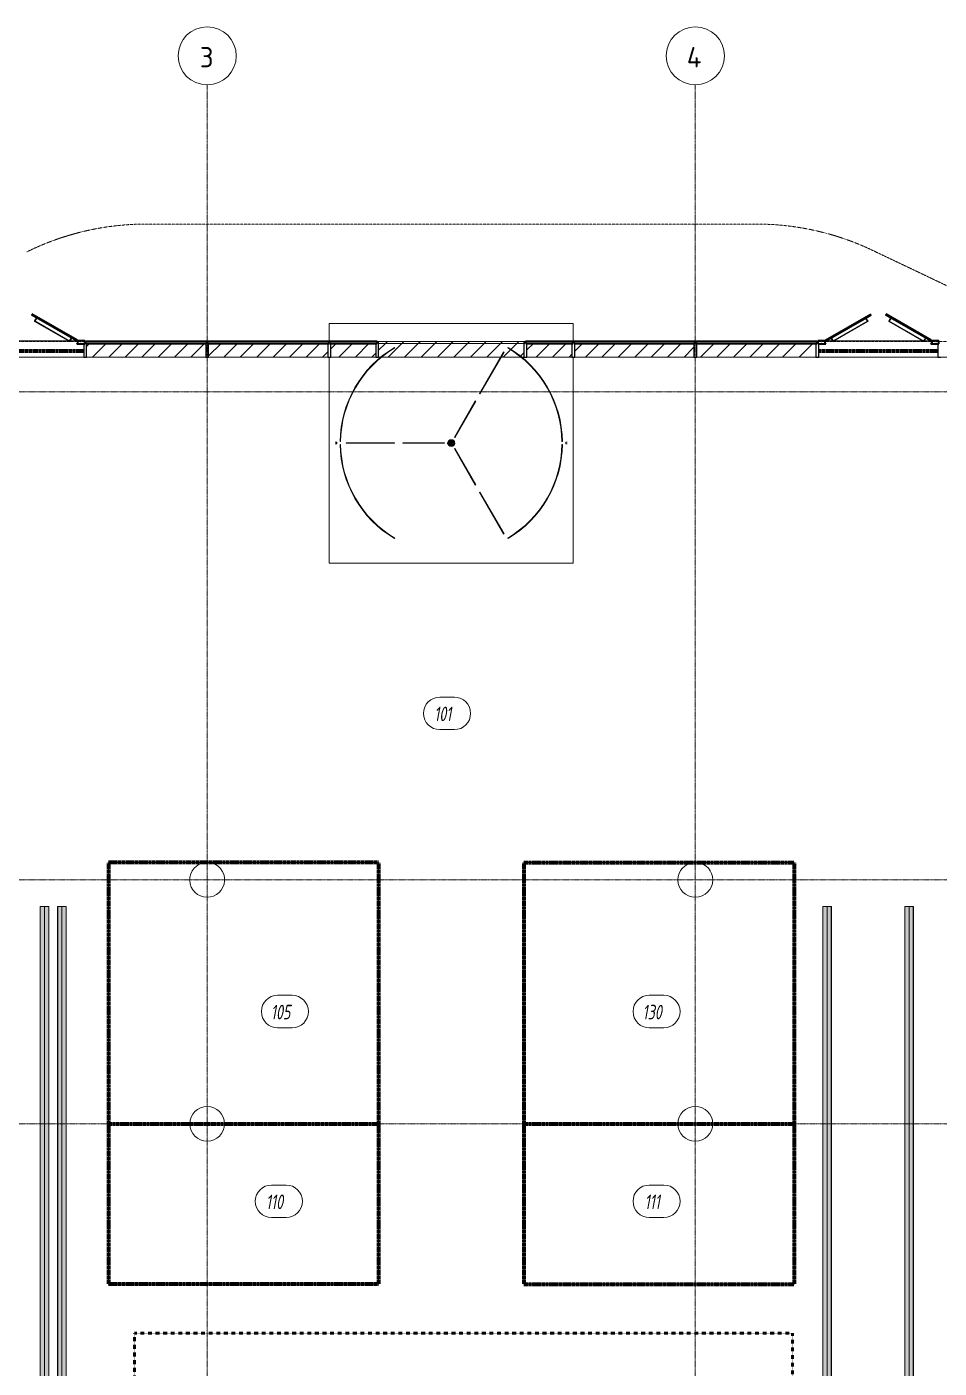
# Model space of a CAD drawing. Header units: millimetres. Extents: x -4948 to 42228, y -4856 to 69378.
# Drawn here: x 10805 to 26505, y 46285 to 69378 of the extents above; entities that cross this region are included whole.
import ezdxf

# ---------------------------------------------------------------- set-up
doc = ezdxf.new("R2010")
doc.units = ezdxf.units.MM
for name, pattern in [('Линия сетки', [22.225, 12.7, -3.175, 3.175, -3.175]), ('ххх_Штрих_ш3п3', [6, 3, -3]), ('Штрих 2 х 1 мм', [3, 2, -1]), ('Штрих 3 х 1_5 мм', [4.5, 3, -1.5])]:
    doc.linetypes.add(name, pattern=pattern)
for name, color, linetype, lineweight in [('A-AREA', 32, 'Continuous', 9), ('A-AREA-IDEN', 2, 'Continuous', 30), ('A-DETL', 90, 'Continuous', 9), ('A-DETL-GENF', 92, 'Continuous', 9), ('A-DETL-THIN', 151, 'Continuous', 13), ('A-DOOR-FRAM', 31, 'Continuous', 13), ('A-FLOR', 192, 'Continuous', 13), ('A-GLAZ-CURT', 52, 'Continuous', 9), ('A-GLAZ-CWMG', 51, 'Continuous', 9), ('E-CABL-TRAY', 211, 'Continuous', 9), ('E-CABL-TRAY-CNTR', 211, 'Continuous', 9), ('S-GRID', 1, 'Continuous', 30), ('S-GRID-IDEN', 1, 'Continuous', 30)]:
    doc.layers.add(name, color=color, linetype=linetype, lineweight=lineweight)
doc.styles.add('GOST Common', font='GOST_Common.ttf', dxfattribs={"height": 350})
doc.styles.add('ISOCPEUR_B_I', font='', dxfattribs={"width": 0.7, "height": 250})
doc.styles.get('ISOCPEUR_B_I').set_extended_font_data('ISOCPEUR', italic=True, bold=True)
pattern_1 = [(45, (0, 0), (-141.42136, 141.42136), [])]

# ---------------------------------------------------------------- blocks, each defined once
blk = doc.blocks.new('27ELB-RD-AR-0000-BIM_rvt-1-1 этаж отм_ _0_000 лотки')
at = {"layer": 'A-GLAZ-CWMG'}
h = blk.add_hatch(dxfattribs=at)
h.set_pattern_fill('FP_3', color=252, style=0, pattern_type=2)
h.set_pattern_definition(pattern_1)
h.paths.add_polyline_path([(13884, 63693), (13884, 63928), (11834, 63928), (11834, 63693), (13211, 63693)], flags=0)
h = blk.add_hatch(dxfattribs=at)
h.set_pattern_fill('FP_2', color=252, style=0, pattern_type=2)
h.set_pattern_definition(pattern_1)
h.paths.add_polyline_path([(15984, 63693), (15984, 63928), (13934, 63928), (13934, 63693), (15934, 63693)], flags=0)
h = blk.add_hatch(dxfattribs=at)
h.set_pattern_fill('FP_3', color=252, style=0, pattern_type=2)
h.set_pattern_definition(pattern_1)
h.paths.add_polyline_path([(16809, 63693), (16809, 63928), (16034, 63928), (16034, 63693)], flags=0)
h = blk.add_hatch(dxfattribs=at)
h.set_pattern_fill('FP_3', color=252, style=0, pattern_type=2)
h.set_pattern_definition(pattern_1)
h.paths.add_polyline_path([(18109, 63928), (18109, 63963), (16859, 63963), (16859, 63928)], flags=0)
h = blk.add_hatch(dxfattribs=at)
h.set_pattern_fill('FP_3', color=252, style=0, pattern_type=2)
h.set_pattern_definition(pattern_1)
h.paths.add_polyline_path([(18109, 63693), (18109, 63928), (16859, 63928), (16859, 63693), (16898, 63693), (17010, 63778), (17131, 63857), (17135, 63849), (17005, 63763), (16912, 63693), (17135, 63693)], flags=0)
h = blk.add_hatch(dxfattribs=at)
h.set_pattern_fill('FP_3', color=252, style=0, pattern_type=2)
h.set_pattern_definition(pattern_1)
h.paths.add_polyline_path([(19359, 63928), (19359, 63963), (18109, 63963), (18109, 63928), (18657, 63928)], flags=0)
h = blk.add_hatch(dxfattribs=at)
h.set_pattern_fill('FP_3', color=252, style=0, pattern_type=2)
h.set_pattern_definition(pattern_1)
h.paths.add_polyline_path([(18109, 63693), (18958, 63693), (19010, 63782), (19018, 63778), (18969, 63693), (19305, 63693), (19196, 63775), (19082, 63849), (19087, 63857), (19223, 63767), (19320, 63693), (19359, 63693), (19359, 63928), (18109, 63928)], flags=0)
h = blk.add_hatch(dxfattribs=at)
h.set_pattern_fill('FP_2', color=252, style=0, pattern_type=2)
h.set_pattern_definition(pattern_1)
h.paths.add_polyline_path([(20184, 63693), (20184, 63928), (19409, 63928), (19409, 63693)], flags=0)
h = blk.add_hatch(dxfattribs=at)
h.set_pattern_fill('FP_2', color=252, style=0, pattern_type=2)
h.set_pattern_definition(pattern_1)
h.paths.add_polyline_path([(22284, 63693), (22284, 63928), (20234, 63928), (20234, 63693), (21380, 63693)], flags=0)
h = blk.add_hatch(dxfattribs=at)
h.set_pattern_fill('FP_3', color=252, style=0, pattern_type=2)
h.set_pattern_definition(pattern_1)
h.paths.add_polyline_path([(24384, 63693), (24384, 63928), (22334, 63928), (22334, 63693), (24103, 63693)], flags=0)
at = {"layer": 'A-AREA', "color": 252, "linetype": 'Штрих 3 х 1_5 мм', "lineweight": 70}
for p, q in [((9734, 63797), (11784, 63797)), ((24434, 63797), (26484, 63797)), ((12209, 54992), (12209, 47732)), ((16859, 54992), (12209, 54992)), ((16859, 54992), (16859, 47732)), ((19359, 54992), (19359, 47732)), ((19359, 54992), (24009, 54992)), ((24009, 54992), (24009, 47732)), ((12209, 50492), (16859, 50492)), ((19359, 50492), (24009, 50492)), ((16859, 47732), (12209, 47732)), ((19359, 47732), (24009, 47732))]:
    blk.add_line(p, q, dxfattribs=at)
at = {"layer": 'A-AREA-IDEN', "color": 252, "lineweight": 9}
for p, q in [((18162, 57838), (17912, 57838)), ((17912, 57278), (18162, 57278)), ((15371, 52705), (15121, 52705)), ((21767, 52705), (21517, 52705)), ((15121, 52145), (15371, 52145)), ((21517, 52145), (21767, 52145)), ((15267, 49438), (15017, 49438)), ((21767, 49438), (21517, 49438)), ((15017, 48878), (15267, 48878)), ((21517, 48878), (21767, 48878))]:
    blk.add_line(p, q, dxfattribs=at)
for centre, start, end in [((17912, 57558), 90, 270), ((18162, 57558), 270, 90), ((15121, 52425), 90, 270), ((15371, 52425), 270, 90), ((21517, 52425), 90, 270), ((21767, 52425), 270, 90), ((15017, 49158), 90, 270), ((15267, 49158), 270, 90), ((21517, 49158), 90, 270), ((21767, 49158), 270, 90)]:
    blk.add_arc(centre, 280, start, end, dxfattribs=at)
at = {"layer": 'A-DETL', "color": 252, "linetype": 'Штрих 2 х 1 мм'}
for p, q in [((23359, 65982), (12859, 65982)), ((25413, 65504), (28609, 63982)), ((34383, 63963), (83, 63963))]:
    blk.add_line(p, q, dxfattribs=at)
at = {"layer": 'A-DETL', "color": 252, "linetype": 'ххх_Штрих_ш3п3', "lineweight": 18}
for p, q in [((12209, 54992), (16859, 54992)), ((12209, 50492), (12209, 54992)), ((16859, 54992), (16859, 50492)), ((19359, 54992), (24009, 54992)), ((19359, 50492), (19359, 54992)), ((24009, 54992), (24009, 50492)), ((16859, 50492), (12209, 50492)), ((12209, 50492), (16859, 50492)), ((12209, 47732), (12209, 50492)), ((16859, 50492), (16859, 47732)), ((24009, 50492), (19359, 50492)), ((19359, 50492), (24009, 50492)), ((19359, 47732), (19359, 50492)), ((24009, 50492), (24009, 47732)), ((16859, 47732), (12209, 47732)), ((24009, 47732), (19359, 47732))]:
    blk.add_line(p, q, dxfattribs=at)
at = {"layer": 'A-DETL', "color": 252, "linetype": 'ххх_Штрих_ш3п3', "lineweight": 50}
for p, q in [((12659, 46887), (23979, 46887)), ((12659, 31450), (12659, 46887)), ((23979, 46887), (23979, 31450))]:
    blk.add_line(p, q, dxfattribs=at)
at = {"layer": 'A-DETL', "color": 252, "linetype": 'Штрих 2 х 1 мм'}
for centre, start, end in [((12859, 61330), 90, 116.1994), ((23359, 61330), 63.8006, 90)]:
    blk.add_arc(centre, 4652, start, end, dxfattribs=at)
at = {"layer": 'A-DETL-GENF', "color": 252}
for p, q in [((17135, 63849), (17131, 63857)), ((19010, 63782), (18594, 63063)), ((18602, 63058), (19018, 63778)), ((19018, 63778), (19010, 63782)), ((19087, 63857), (19082, 63849)), ((18594, 63063), (18602, 63058)), ((18522, 62938), (18162, 62313)), ((18170, 62309), (18530, 62933)), ((18530, 62933), (18522, 62938)), ((16138, 62227), (16113, 62227)), ((16113, 62227), (16113, 62225)), ((16113, 62225), (16136, 62225)), ((16136, 62200), (16113, 62200)), ((16113, 62200), (16113, 62198)), ((16113, 62198), (16138, 62198)), ((16136, 62225), (16136, 62200)), ((16138, 62198), (16138, 62227)), ((16196, 62238), (16205, 62237)), ((16205, 62188), (16196, 62188)), ((16299, 62217), (16299, 62208)), ((17130, 62217), (16299, 62217)), ((16299, 62208), (17130, 62208)), ((17130, 62208), (17130, 62217)), ((17274, 62217), (17274, 62208)), ((17995, 62217), (17274, 62217)), ((17274, 62208), (17995, 62208)), ((17995, 62208), (17995, 62217)), ((18162, 62313), (18170, 62309)), ((20013, 62237), (20022, 62238)), ((20022, 62188), (20013, 62188)), ((20080, 62227), (20080, 62198)), ((20105, 62227), (20080, 62227)), ((20080, 62198), (20105, 62198)), ((20082, 62200), (20082, 62225)), ((20082, 62225), (20105, 62225)), ((20105, 62200), (20082, 62200)), ((20105, 62225), (20105, 62227)), ((20105, 62198), (20105, 62200)), ((18170, 62116), (18162, 62112)), ((18162, 62112), (18522, 61488)), ((18530, 61492), (18170, 62116)), ((18522, 61488), (18530, 61492)), ((18602, 61367), (18594, 61363)), ((18594, 61363), (19010, 60643)), ((19018, 60647), (18602, 61367)), ((17131, 60569), (17135, 60576)), ((19010, 60643), (19018, 60647)), ((19082, 60576), (19087, 60569))]:
    blk.add_line(p, q, dxfattribs=at)
for radius, start, end in [(1913, 120.7513, 179.2513), (1904, 120.7513, 179.2513), (1904, 0.7488, 59.2488), (1913, 0.7488, 59.2488), (1913, 180.7488, 239.2488), (1904, 180.7488, 239.2488), (1904, 300.7513, 359.2513), (1913, 300.7513, 359.2513)]:
    blk.add_arc((18109, 62213), radius, start, end, dxfattribs=at)
at = {"layer": 'A-DETL-THIN', "color": 252, "lineweight": 9}
for p, q in [((11730, 63970), (9788, 63970)), ((26468, 63970), (24449, 63970)), ((16809, 63962), (19309, 63962))]:
    blk.add_line(p, q, dxfattribs=at)
at = {"layer": 'A-DOOR-FRAM', "color": 252, "lineweight": 35}
for radius in [50.8, 42.8, 22.5, 20, 8]:
    blk.add_circle((18109, 62213), radius, dxfattribs=at)
at = {"layer": 'A-FLOR', "color": 252, "lineweight": 9}
for p, q in [((20209, 64272), (16009, 64272)), ((16009, 64272), (16009, 63963)), ((20209, 63963), (20209, 64272)), ((16009, 63693), (16009, 60142)), ((20209, 60142), (20209, 63693)), ((16009, 60142), (20209, 60142)), ((13884, 54992), (12209, 54992)), ((12209, 54992), (12209, 47732)), ((13884, 54991), (13884, 54992)), ((16859, 54992), (13939, 54992)), ((13939, 54992), (13939, 54991)), ((16859, 47732), (16859, 54992)), ((22280, 54992), (19359, 54992)), ((19359, 54992), (19359, 47732)), ((22280, 54991), (22280, 54992)), ((24009, 54992), (22344, 54992)), ((22344, 54992), (22344, 54990)), ((24009, 47732), (24009, 54992)), ((12209, 47732), (16859, 47732)), ((19359, 47732), (24009, 47732))]:
    blk.add_line(p, q, dxfattribs=at)
for centre, start, end in [((13909, 54692), 94.7802, 84.2608), ((22309, 54692), 95.534, 180), ((22309, 54692), 0, 83.2559), ((22309, 54692), 180, 0), ((13909, 50492), 0, 180), ((22309, 50492), 0, 180), ((13909, 50492), 180, 0), ((22309, 50492), 180, 0)]:
    blk.add_arc(centre, 300, start, end, dxfattribs=at)
at = {"layer": 'A-GLAZ-CURT', "color": 252}
for p, q in [((10883, 64420), (10891, 64433)), ((25334, 64420), (25327, 64433)), ((25583, 64420), (25591, 64433)), ((10937, 64314), (10970, 64370)), ((10939, 64307), (11537, 63962)), ((10940, 64318), (11546, 63968)), ((10944, 64304), (10979, 64365)), ((25278, 64318), (24672, 63968)), ((25279, 64307), (24681, 63962)), ((25274, 64304), (25239, 64365)), ((25280, 64314), (25248, 64370)), ((25637, 64314), (25670, 64370)), ((25639, 64307), (26237, 63962)), ((25640, 64318), (26246, 63968)), ((25644, 64304), (25679, 64365)), ((11533, 63964), (11568, 64025)), ((11544, 63963), (11577, 64020)), ((11663, 63970), (11670, 63983)), ((24555, 63970), (24547, 63983)), ((24674, 63964), (24641, 64020)), ((24685, 63964), (24650, 64025)), ((26233, 63964), (26268, 64025)), ((26244, 63963), (26277, 64020)), ((26363, 63970), (26370, 63983))]:
    blk.add_line(p, q, dxfattribs=at)
at = {"layer": 'A-GLAZ-CURT', "color": 252, "lineweight": 35}
for p, q in [((11670, 63983), (10891, 64433)), ((24547, 63983), (25327, 64433)), ((26370, 63983), (25591, 64433)), ((11663, 63970), (10883, 64420)), ((24555, 63970), (25334, 64420)), ((26363, 63970), (25583, 64420)), ((11730, 63970), (11663, 63970)), ((11663, 63970), (11663, 63963)), ((11730, 63962), (11730, 63970)), ((11802, 63970), (11735, 63970)), ((11735, 63970), (11735, 63962)), ((11802, 63920), (11802, 63970)), ((24483, 63970), (24416, 63970)), ((24416, 63970), (24416, 63920)), ((24483, 63962), (24483, 63970)), ((24555, 63970), (24488, 63970)), ((24488, 63970), (24488, 63962)), ((24555, 63963), (24555, 63970)), ((26430, 63970), (26363, 63970)), ((26363, 63970), (26363, 63963)), ((26430, 63962), (26430, 63970)), ((26502, 63970), (26435, 63970)), ((26435, 63970), (26435, 63962)), ((26502, 63920), (26502, 63970)), ((11663, 63963), (11677, 63963)), ((11677, 63928), (11663, 63928)), ((11663, 63928), (11663, 63920)), ((11663, 63920), (11752, 63920)), ((11677, 63963), (11677, 63928)), ((11735, 63962), (11730, 63962)), ((11752, 63920), (11752, 63928)), ((11752, 63928), (11757, 63928)), ((11757, 63928), (11757, 63920)), ((11757, 63920), (11802, 63920)), ((13902, 63963), (11816, 63963)), ((11816, 63963), (11816, 63928)), ((11816, 63928), (13902, 63928)), ((13902, 63928), (13902, 63963)), ((16002, 63963), (13916, 63963)), ((13916, 63963), (13916, 63928)), ((13916, 63928), (16002, 63928)), ((16002, 63928), (16002, 63963)), ((16827, 63963), (16016, 63963)), ((16016, 63963), (16016, 63928)), ((16016, 63928), (16827, 63928)), ((16827, 63928), (16827, 63963)), ((20202, 63963), (19391, 63963)), ((19391, 63963), (19391, 63928)), ((19391, 63928), (20202, 63928)), ((20202, 63928), (20202, 63963)), ((22302, 63963), (20216, 63963)), ((20216, 63963), (20216, 63928)), ((20216, 63928), (22302, 63928)), ((22302, 63928), (22302, 63963)), ((24402, 63963), (22316, 63963)), ((22316, 63963), (22316, 63928)), ((22316, 63928), (24402, 63928)), ((24402, 63928), (24402, 63963)), ((24416, 63920), (24461, 63920)), ((24461, 63920), (24461, 63928)), ((24461, 63928), (24466, 63928)), ((24466, 63928), (24466, 63920)), ((24466, 63920), (24555, 63920)), ((24488, 63962), (24483, 63962)), ((24541, 63928), (24541, 63963)), ((24541, 63963), (24555, 63963)), ((24555, 63928), (24541, 63928)), ((24555, 63920), (24555, 63928)), ((26363, 63963), (26377, 63963)), ((26377, 63928), (26363, 63928)), ((26363, 63928), (26363, 63920)), ((26363, 63920), (26452, 63920)), ((26377, 63963), (26377, 63928)), ((26435, 63962), (26430, 63962)), ((26452, 63920), (26452, 63928)), ((26452, 63928), (26457, 63928)), ((26457, 63928), (26457, 63920)), ((26457, 63920), (26502, 63920))]:
    blk.add_line(p, q, dxfattribs=at)
at = {"layer": 'A-GLAZ-CURT', "color": 252}
for centre, start, end in [((10942, 64311), 150, 240), ((25276, 64311), 300, 30), ((25642, 64311), 150, 240), ((11540, 63966), 240, 330), ((24678, 63966), 210, 300), ((26240, 63966), 240, 330)]:
    blk.add_arc(centre, 5, start, end, dxfattribs=at)
at = {"layer": 'A-GLAZ-CWMG', "color": 252, "lineweight": 25, "extrusion": (0, 0, -1)}
for p, q in [((11802, 63928), (11784, 63928)), ((11784, 63928), (11784, 63693)), ((11816, 63963), (11802, 63963)), ((11802, 63963), (11802, 63928)), ((11816, 63928), (11816, 63963)), ((11834, 63928), (11816, 63928)), ((11834, 63693), (11834, 63928)), ((13902, 63928), (13884, 63928)), ((13884, 63928), (13884, 63693)), ((13916, 63963), (13902, 63963)), ((13902, 63963), (13902, 63928)), ((13916, 63928), (13916, 63963)), ((13934, 63928), (13916, 63928)), ((13934, 63693), (13934, 63928)), ((16002, 63928), (15984, 63928)), ((15984, 63928), (15984, 63693)), ((16016, 63963), (16002, 63963)), ((16002, 63963), (16002, 63928)), ((16016, 63928), (16016, 63963)), ((16034, 63928), (16016, 63928)), ((16034, 63693), (16034, 63928)), ((16827, 63928), (16809, 63928)), ((16809, 63928), (16809, 63693)), ((16841, 63963), (16827, 63963)), ((16827, 63963), (16827, 63928)), ((16841, 63928), (16841, 63963)), ((16859, 63928), (16841, 63928)), ((16859, 63693), (16859, 63928)), ((19377, 63928), (19359, 63928)), ((19359, 63928), (19359, 63693)), ((19391, 63963), (19377, 63963)), ((19377, 63963), (19377, 63928)), ((19391, 63928), (19391, 63963)), ((19409, 63928), (19391, 63928)), ((19409, 63693), (19409, 63928)), ((20202, 63928), (20184, 63928)), ((20184, 63928), (20184, 63693)), ((20216, 63963), (20202, 63963)), ((20202, 63963), (20202, 63928)), ((20216, 63928), (20216, 63963)), ((20234, 63928), (20216, 63928)), ((20234, 63693), (20234, 63928)), ((22302, 63928), (22284, 63928)), ((22284, 63928), (22284, 63693)), ((22316, 63963), (22302, 63963)), ((22302, 63963), (22302, 63928)), ((22316, 63928), (22316, 63963)), ((22334, 63928), (22316, 63928)), ((22334, 63693), (22334, 63928)), ((24402, 63928), (24384, 63928)), ((24384, 63928), (24384, 63693)), ((24416, 63963), (24402, 63963)), ((24402, 63963), (24402, 63928)), ((24416, 63928), (24416, 63963)), ((24434, 63928), (24416, 63928)), ((24434, 63693), (24434, 63928)), ((26502, 63928), (26484, 63928)), ((26484, 63928), (26484, 63693)), ((26516, 63963), (26502, 63963)), ((26502, 63963), (26502, 63928)), ((11784, 63693), (11834, 63693)), ((13884, 63693), (13934, 63693)), ((15984, 63693), (16034, 63693)), ((16809, 63693), (16859, 63693)), ((19359, 63693), (19409, 63693)), ((20184, 63693), (20234, 63693)), ((22284, 63693), (22334, 63693)), ((24384, 63693), (24434, 63693)), ((26484, 63693), (26534, 63693))]:
    blk.add_line(p, q, dxfattribs=at)
at = {"layer": 'A-GLAZ-CWMG', "color": 252}
for p, q in [((16859, 63928), (16859, 63963)), ((18109, 63963), (16859, 63963)), ((18109, 63928), (16859, 63928)), ((19359, 63963), (18109, 63963)), ((19359, 63928), (18109, 63928)), ((19359, 63963), (19359, 63928)), ((13884, 63693), (11834, 63693)), ((15984, 63693), (13934, 63693)), ((16809, 63693), (16034, 63693)), ((16898, 63693), (16859, 63693)), ((18109, 63693), (16912, 63693)), ((18958, 63693), (18109, 63693)), ((19305, 63693), (18969, 63693)), ((19359, 63693), (19320, 63693)), ((20184, 63693), (19409, 63693)), ((22284, 63693), (20234, 63693)), ((24384, 63693), (22334, 63693))]:
    blk.add_line(p, q, dxfattribs=at)
at = {"layer": 'A-AREA-IDEN', "color": 252, "style": 'ISOCPEUR_B_I', "width": 0.7}
for s, p in [('101', (17815, 57424)), ('105', (15005, 52291)), ('130', (21401, 52291)), ('110', (14920, 49024)), ('111', (21437, 49024))]:
    blk.add_text(s, height=250, dxfattribs=at).set_placement(p)
blk = doc.blocks.new('Ось сетки - Заголовок сетки - Окружность Simplex-5213-1 этаж отм_ _0_000 лотки')
at = {"layer": 'S-GRID-IDEN', "color": 7, "lineweight": 9}
blk.add_circle((0, 0), 5, dxfattribs=at)
blk = doc.blocks.new('27ELB-RD-KR2-0000-BIM_rvt-1-1 этаж отм_ _0_000 лотки')
at = {"layer": 'A-FLOR', "color": 252, "lineweight": 15}
for p, q in [((16009, 63692), (1834, 63692)), ((34384, 63692), (20209, 63692))]:
    blk.add_line(p, q, dxfattribs=at)
at = {"layer": 'S-GRID', "color": 252, "linetype": 'Линия сетки', "lineweight": 9}
for p, q in [((13909, -4856), (13909, 68378)), ((22309, -4856), (22309, 68378)), ((-4948, 63092), (41228, 63092)), ((-4948, 54692), (41228, 54692)), ((-4948, 50492), (41228, 50492))]:
    blk.add_line(p, q, dxfattribs=at)
at = {"color": 252, "lineweight": 5, "xscale": 99.99999999999993, "yscale": 99.99999999999993, "zscale": 99.99999999999993}
for p in [(13909, 68878), (22309, 68878)]:
    blk.add_blockref('Ось сетки - Заголовок сетки - Окружность Simplex-5213-1 этаж отм_ _0_000 лотки', p, dxfattribs=at)
at = {"layer": 'S-GRID-IDEN', "color": 252, "lineweight": 9, "char_height": 350, "attachment_point": 1, "style": 'GOST Common'}
for s, insert, width in [('\\fGOST Common|b0|i0|c204|p34|;3', (13783, 69030), 296.62), ('\\fGOST Common|b0|i0|c204|p34|;4', (22163, 69030), 344.73)]:
    blk.add_mtext(s, dxfattribs=dict(at, insert=insert, width=width))

msp = doc.modelspace()

# ---------------------------------------------------------------- hatches: boundary and pattern name
at = {"layer": 'E-CABL-TRAY', "lineweight": 5}
for color, points in [(5, [(11034, 31933), (11036, 31933), (11036, 54233), (11034, 54233), (11034, 32360)]), (5, [(11169, 31933), (11181, 31933), (11181, 54233), (11036, 54233), (11036, 31933)]), (5, [(11181, 31933), (11184, 31933), (11184, 54233), (11181, 54233), (11181, 32360)]), (3, [(11334, 31367), (11336, 31367), (11336, 54233), (11334, 54233), (11334, 31548)]), (3, [(11481, 31367), (11484, 31367), (11484, 54233), (11481, 54233), (11481, 31548)]), (5, [(24501, 40654), (24504, 40654), (24504, 54233), (24501, 54233), (24501, 41025)]), (5, [(24504, 40654), (24649, 40654), (24649, 54233), (24504, 54233), (24504, 40661)]), (5, [(24649, 40654), (24651, 40654), (24651, 54233), (24649, 54233), (24649, 41025)]), (3, [(25913, 31222), (25915, 31222), (25915, 54233), (25913, 54233), (25913, 31277)]), (3, [(25915, 31222), (26060, 31222), (26060, 54233), (25915, 54233), (25915, 31277)]), (3, [(26060, 31222), (26063, 31222), (26063, 54233), (26060, 54233), (26060, 31277)])]:
    msp.add_hatch(color=color, dxfattribs=at).paths.add_polyline_path(points, flags=0)
h = msp.add_hatch(color=3, dxfattribs=at)
h.paths.add_polyline_path([(11336, 31367), (11481, 31367), (11481, 31630), (11336, 31630), (11336, 31374)], flags=0)
h.paths.add_polyline_path([(11336, 31636), (11481, 31636), (11481, 31780), (11336, 31780)], flags=0)
h.paths.add_polyline_path([(11339, 31785), (11481, 31785), (11481, 54233), (11336, 54233), (11336, 31785)], flags=0)

# ---------------------------------------------------------------- linework, layer by layer
at = {"layer": 'E-CABL-TRAY', "color": 170}
for p, q in [((11034, 54233), (11184, 54233)), ((11034, 31933), (11034, 54233)), ((11036, 31933), (11036, 54233)), ((11181, 31933), (11181, 54233)), ((11184, 31933), (11184, 54233)), ((24501, 54233), (24651, 54233)), ((24501, 40654), (24501, 54233)), ((24504, 40654), (24504, 54233)), ((24649, 40654), (24649, 54233)), ((24651, 40654), (24651, 54233))]:
    msp.add_line(p, q, dxfattribs=at)
at = {"layer": 'E-CABL-TRAY', "color": 90}
for p, q in [((11334, 54233), (11484, 54233)), ((11334, 31367), (11334, 54233)), ((11336, 31367), (11336, 54233)), ((11481, 31367), (11481, 54233)), ((11484, 31367), (11484, 54233)), ((25913, 54233), (26063, 54233)), ((25913, 31222), (25913, 54233)), ((25915, 31222), (25915, 54233)), ((26060, 31222), (26060, 54233)), ((26063, 31222), (26063, 54233))]:
    msp.add_line(p, q, dxfattribs=at)
at = {"layer": 'E-CABL-TRAY-CNTR', "color": 170}
for p, q in [((11109, 32230), (11109, 54233)), ((24576, 40951), (24576, 54233))]:
    msp.add_line(p, q, dxfattribs=at)
at = {"layer": 'E-CABL-TRAY-CNTR', "color": 90}
for p, q in [((11409, 31944), (11409, 54233)), ((25988, 31469), (25988, 54233))]:
    msp.add_line(p, q, dxfattribs=at)

# ---------------------------------------------------------------- block references
at = {"lineweight": 5}
for name in ['27ELB-RD-KR2-0000-BIM_rvt-1-1 этаж отм_ _0_000 лотки', '27ELB-RD-AR-0000-BIM_rvt-1-1 этаж отм_ _0_000 лотки']:
    msp.add_blockref(name, (0, 0), dxfattribs=at)

doc.saveas('drawing.dxf')
